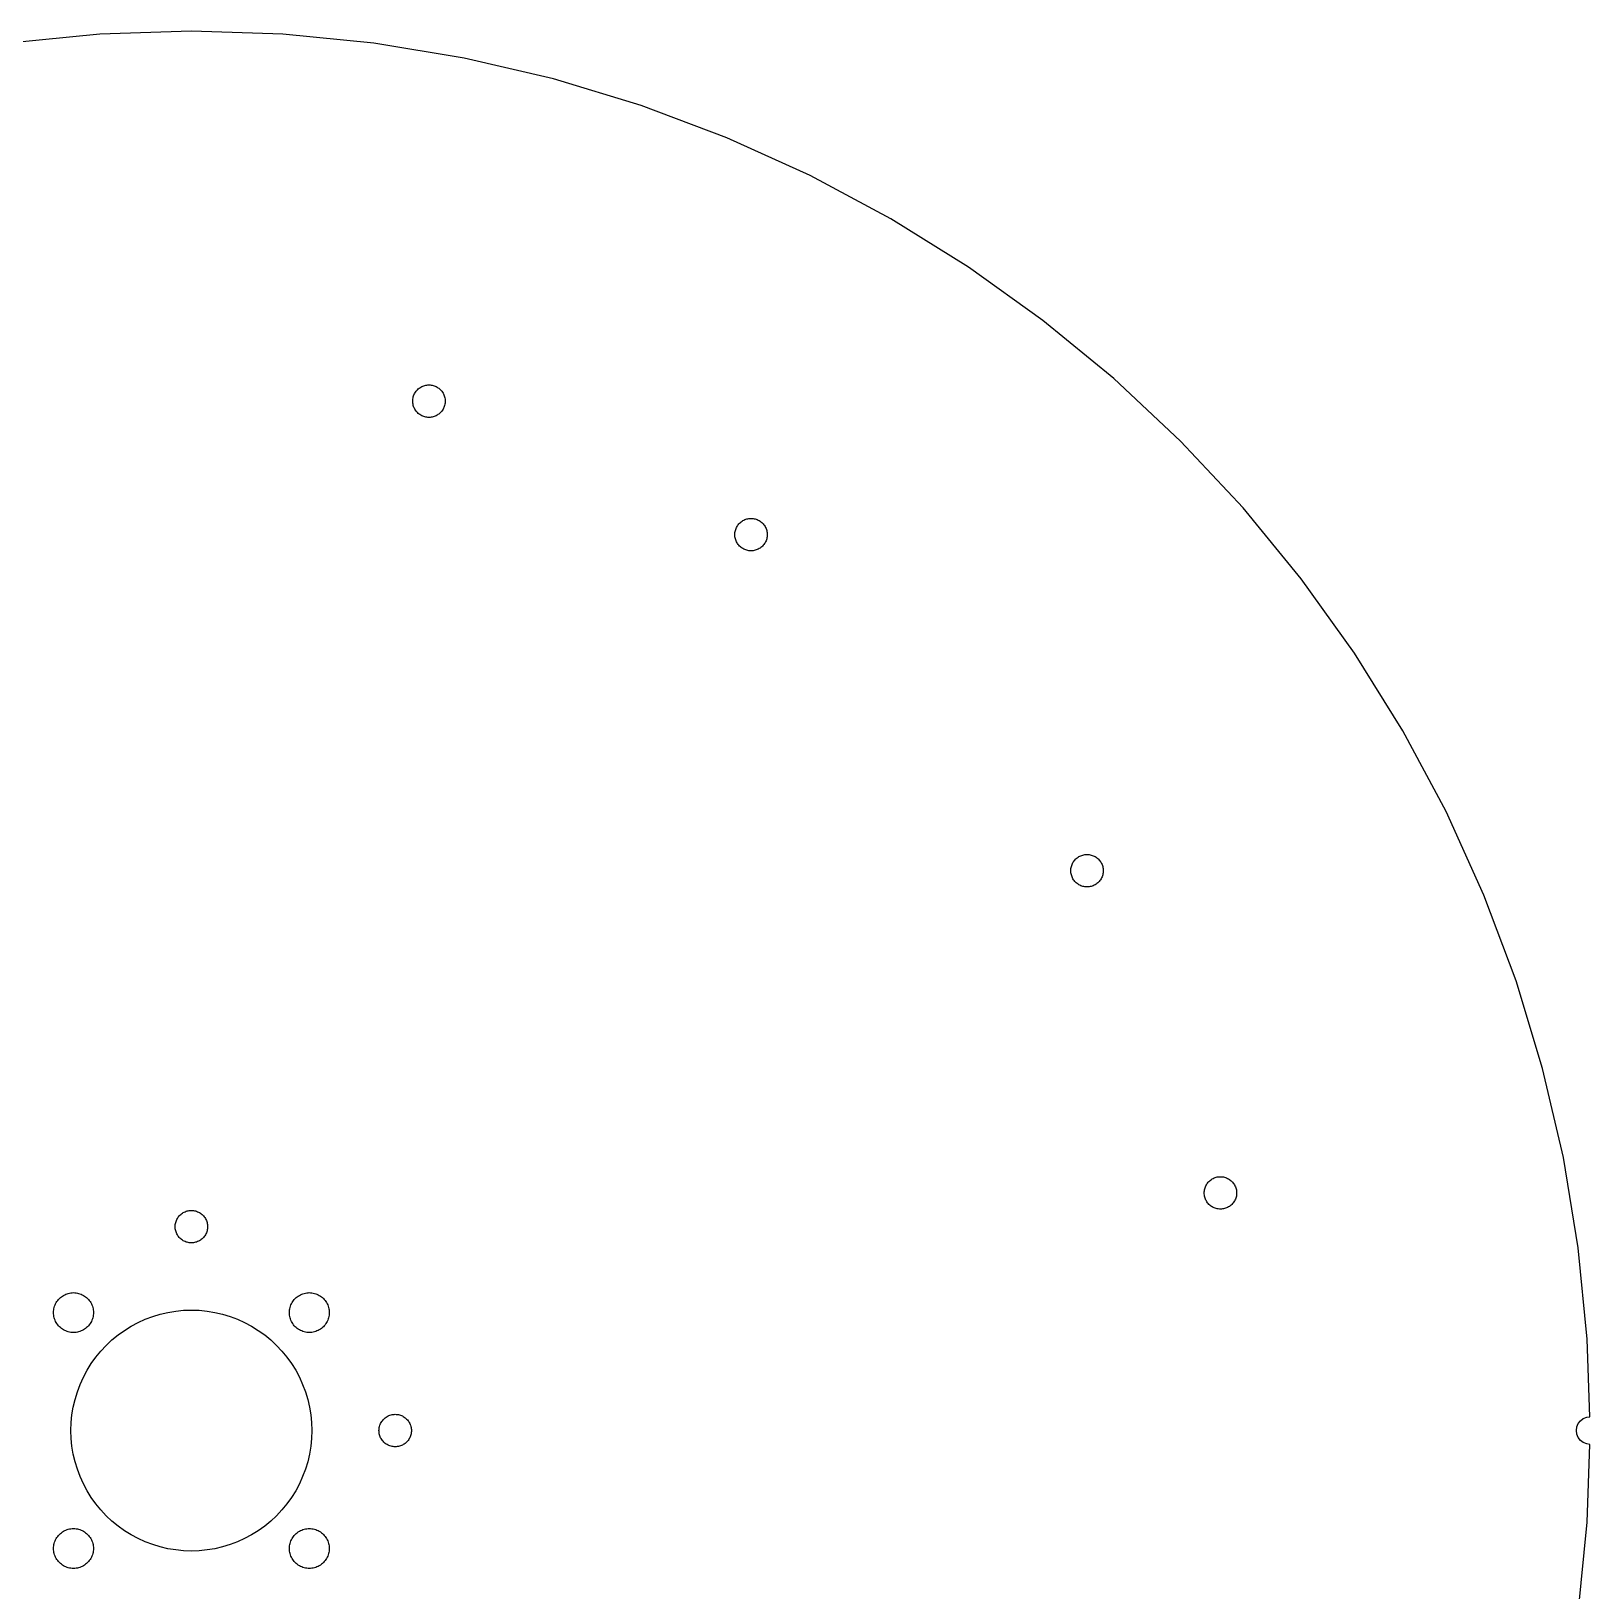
# Model space of a CAD drawing. Header units: metres. Extents: x -151 to 151, y -151 to 151.
# Drawn here: x -17.3 to 151, y -17.3 to 151 of the extents above; entities that cross this region are included whole.
import ezdxf

# ---------------------------------------------------------------- set-up
doc = ezdxf.new("R2010")
doc.units = ezdxf.units.M

msp = doc.modelspace()

# ---------------------------------------------------------------- linework, layer by layer
for p, q in [((-9.87587, 150.677), (-19.7094, 149.708)), ((0, 151), (-9.87587, 150.677)), ((9.87587, 150.677), (0, 151)), ((19.7094, 149.708), (9.87587, 150.677)), ((29.4586, 148.099), (19.7094, 149.708)), ((39.0817, 145.855), (29.4586, 148.099)), ((48.5374, 142.986), (39.0817, 145.855)), ((57.7852, 139.506), (48.5374, 142.986)), ((66.7856, 135.428), (57.7852, 139.506)), ((75.5, 130.77), (66.7856, 135.428)), ((83.8911, 125.552), (75.5, 130.77)), ((91.923, 119.796), (83.8911, 125.552)), ((99.5612, 113.528), (91.923, 119.796)), ((25.0819, 112.735), (25.1915, 112.769)), ((25.1915, 112.769), (25.303, 112.795)), ((25.303, 112.795), (25.416, 112.813)), ((25.416, 112.813), (25.53, 112.824)), ((25.53, 112.824), (25.6444, 112.828)), ((25.6444, 112.828), (25.7589, 112.824)), ((25.7589, 112.824), (25.8728, 112.813)), ((25.8728, 112.813), (25.9858, 112.795)), ((25.9858, 112.795), (26.0974, 112.769)), ((26.0974, 112.769), (26.2069, 112.735)), ((106.773, 106.773), (99.5612, 113.528)), ((23.8944, 111.078), (23.8982, 111.193)), ((23.8982, 110.964), (23.8944, 111.078)), ((23.8982, 111.193), (23.9094, 111.307)), ((23.9094, 111.307), (23.928, 111.42)), ((23.928, 111.42), (23.954, 111.531)), ((23.954, 111.531), (23.9873, 111.641)), ((23.9873, 111.641), (24.0276, 111.748)), ((24.0276, 111.748), (24.0749, 111.852)), ((24.0749, 111.852), (24.1289, 111.953)), ((24.1289, 111.953), (24.1893, 112.05)), ((24.1893, 112.05), (24.256, 112.144)), ((24.256, 112.144), (24.3287, 112.232)), ((24.3287, 112.232), (24.407, 112.316)), ((24.407, 112.316), (24.4906, 112.394)), ((24.4906, 112.394), (24.5791, 112.467)), ((24.5791, 112.467), (24.6722, 112.533)), ((24.6722, 112.533), (24.7694, 112.594)), ((24.7694, 112.594), (24.8704, 112.648)), ((24.8704, 112.648), (24.9747, 112.695)), ((24.9747, 112.695), (25.0819, 112.735)), ((26.2069, 112.735), (26.3141, 112.695)), ((26.3141, 112.695), (26.4184, 112.648)), ((26.4184, 112.648), (26.5194, 112.594)), ((26.5194, 112.594), (26.6167, 112.533)), ((26.6167, 112.533), (26.7097, 112.467)), ((26.7097, 112.467), (26.7983, 112.394)), ((26.7983, 112.394), (26.8819, 112.316)), ((26.8819, 112.316), (26.9601, 112.232)), ((26.9601, 112.232), (27.0328, 112.144)), ((27.0328, 112.144), (27.0995, 112.05)), ((27.0995, 112.05), (27.16, 111.953)), ((27.16, 111.953), (27.2139, 111.852)), ((27.2139, 111.852), (27.2612, 111.748)), ((27.2612, 111.748), (27.3015, 111.641)), ((27.3015, 111.641), (27.3348, 111.531)), ((27.3348, 111.531), (27.3608, 111.42)), ((27.3608, 111.42), (27.3794, 111.307)), ((27.3794, 111.307), (27.3907, 111.193)), ((27.3907, 111.193), (27.3944, 111.078)), ((27.3944, 111.078), (27.3907, 110.964)), ((23.9094, 110.85), (23.8982, 110.964)), ((23.928, 110.737), (23.9094, 110.85)), ((23.954, 110.625), (23.928, 110.737)), ((23.9873, 110.516), (23.954, 110.625)), ((24.0276, 110.408), (23.9873, 110.516)), ((24.0749, 110.304), (24.0276, 110.408)), ((24.1289, 110.203), (24.0749, 110.304)), ((24.1893, 110.106), (24.1289, 110.203)), ((24.256, 110.013), (24.1893, 110.106)), ((24.3287, 109.924), (24.256, 110.013)), ((24.407, 109.841), (24.3287, 109.924)), ((24.4906, 109.762), (24.407, 109.841)), ((24.5791, 109.69), (24.4906, 109.762)), ((24.6722, 109.623), (24.5791, 109.69)), ((24.7694, 109.563), (24.6722, 109.623)), ((24.8704, 109.509), (24.7694, 109.563)), ((24.9747, 109.461), (24.8704, 109.509)), ((25.0819, 109.421), (24.9747, 109.461)), ((25.1915, 109.388), (25.0819, 109.421)), ((26.2069, 109.421), (26.0974, 109.388)), ((26.3141, 109.461), (26.2069, 109.421)), ((26.4184, 109.509), (26.3141, 109.461)), ((26.5194, 109.563), (26.4184, 109.509)), ((26.6167, 109.623), (26.5194, 109.563)), ((26.7097, 109.69), (26.6167, 109.623)), ((26.7983, 109.762), (26.7097, 109.69)), ((26.8819, 109.841), (26.7983, 109.762)), ((26.9601, 109.924), (26.8819, 109.841)), ((27.0328, 110.013), (26.9601, 109.924)), ((27.0995, 110.106), (27.0328, 110.013)), ((27.16, 110.203), (27.0995, 110.106)), ((27.2139, 110.304), (27.16, 110.203)), ((27.2612, 110.408), (27.2139, 110.304)), ((27.3015, 110.516), (27.2612, 110.408)), ((27.3348, 110.625), (27.3015, 110.516)), ((27.3608, 110.737), (27.3348, 110.625)), ((27.3794, 110.85), (27.3608, 110.737)), ((27.3907, 110.964), (27.3794, 110.85)), ((25.303, 109.362), (25.1915, 109.388)), ((25.416, 109.343), (25.303, 109.362)), ((25.53, 109.332), (25.416, 109.343)), ((25.6444, 109.328), (25.53, 109.332)), ((25.7589, 109.332), (25.6444, 109.328)), ((25.8728, 109.343), (25.7589, 109.332)), ((25.9858, 109.362), (25.8728, 109.343)), ((26.0974, 109.388), (25.9858, 109.362)), ((113.528, 99.5612), (106.773, 106.773)), ((119.796, 91.923), (113.528, 99.5612)), ((58.8952, 97.5525), (58.9557, 97.6497)), ((58.9557, 97.6497), (59.0224, 97.7428)), ((59.0224, 97.7428), (59.0951, 97.8313)), ((59.0951, 97.8313), (59.1734, 97.9149)), ((59.1734, 97.9149), (59.2569, 97.9932)), ((59.2569, 97.9932), (59.3455, 98.0658)), ((59.3455, 98.0658), (59.4385, 98.1326)), ((59.4385, 98.1326), (59.5358, 98.193)), ((59.5358, 98.193), (59.6368, 98.247)), ((59.6368, 98.247), (59.7411, 98.2943)), ((59.7411, 98.2943), (59.8483, 98.3346)), ((59.8483, 98.3346), (59.9579, 98.3678)), ((59.9579, 98.3678), (60.0694, 98.3938)), ((60.0694, 98.3938), (60.1824, 98.4125)), ((60.1824, 98.4125), (60.2963, 98.4237)), ((60.2963, 98.4237), (60.4108, 98.4275)), ((60.4108, 98.4275), (60.5252, 98.4237)), ((60.5252, 98.4237), (60.6392, 98.4125)), ((60.6392, 98.4125), (60.7522, 98.3938)), ((60.7522, 98.3938), (60.8637, 98.3678)), ((60.8637, 98.3678), (60.9733, 98.3346)), ((60.9733, 98.3346), (61.0805, 98.2943)), ((61.0805, 98.2943), (61.1848, 98.247)), ((61.1848, 98.247), (61.2858, 98.193)), ((61.2858, 98.193), (61.383, 98.1326)), ((61.383, 98.1326), (61.4761, 98.0658)), ((61.4761, 98.0658), (61.5646, 97.9932)), ((61.5646, 97.9932), (61.6482, 97.9149)), ((61.6482, 97.9149), (61.7265, 97.8313)), ((61.7265, 97.8313), (61.7992, 97.7428)), ((61.7992, 97.7428), (61.8659, 97.6497)), ((61.8659, 97.6497), (61.9263, 97.5525)), ((58.6608, 96.6775), (58.6645, 96.7919)), ((58.6645, 96.563), (58.6608, 96.6775)), ((58.6645, 96.7919), (58.6758, 96.9059)), ((58.6758, 96.4491), (58.6645, 96.563)), ((58.6758, 96.9059), (58.6944, 97.0189)), ((58.6944, 96.3361), (58.6758, 96.4491)), ((58.6944, 97.0189), (58.7204, 97.1304)), ((58.7204, 96.2245), (58.6944, 96.3361)), ((58.7204, 97.1304), (58.7537, 97.24)), ((58.7537, 96.115), (58.7204, 96.2245)), ((58.7537, 97.24), (58.794, 97.3472)), ((58.794, 96.0078), (58.7537, 96.115)), ((58.794, 97.3472), (58.8413, 97.4515)), ((58.8413, 95.9035), (58.794, 96.0078)), ((58.8413, 97.4515), (58.8952, 97.5525)), ((61.9263, 97.5525), (61.9803, 97.4515)), ((61.9803, 97.4515), (62.0276, 97.3472)), ((62.0276, 96.0078), (61.9803, 95.9035)), ((62.0276, 97.3472), (62.0679, 97.24)), ((62.0679, 96.115), (62.0276, 96.0078)), ((62.0679, 97.24), (62.1012, 97.1304)), ((62.1012, 96.2245), (62.0679, 96.115)), ((62.1012, 97.1304), (62.1272, 97.0189)), ((62.1272, 96.3361), (62.1012, 96.2245)), ((62.1272, 97.0189), (62.1458, 96.9059)), ((62.1458, 96.4491), (62.1272, 96.3361)), ((62.1458, 96.9059), (62.157, 96.7919)), ((62.157, 96.563), (62.1458, 96.4491)), ((62.157, 96.7919), (62.1608, 96.6775)), ((62.1608, 96.6775), (62.157, 96.563)), ((58.8952, 95.8025), (58.8413, 95.9035)), ((58.9557, 95.7052), (58.8952, 95.8025)), ((59.0224, 95.6121), (58.9557, 95.7052)), ((59.0951, 95.5236), (59.0224, 95.6121)), ((59.1734, 95.44), (59.0951, 95.5236)), ((59.2569, 95.3618), (59.1734, 95.44)), ((59.3455, 95.2891), (59.2569, 95.3618)), ((59.4385, 95.2224), (59.3455, 95.2891)), ((59.5358, 95.1619), (59.4385, 95.2224)), ((59.6368, 95.1079), (59.5358, 95.1619)), ((59.7411, 95.0607), (59.6368, 95.1079)), ((59.8483, 95.0204), (59.7411, 95.0607)), ((59.9579, 94.9871), (59.8483, 95.0204)), ((60.0694, 94.9611), (59.9579, 94.9871)), ((60.1824, 94.9424), (60.0694, 94.9611)), ((60.2963, 94.9312), (60.1824, 94.9424)), ((60.4108, 94.9275), (60.2963, 94.9312)), ((60.5252, 94.9312), (60.4108, 94.9275)), ((60.6392, 94.9424), (60.5252, 94.9312)), ((60.7522, 94.9611), (60.6392, 94.9424)), ((60.8637, 94.9871), (60.7522, 94.9611)), ((60.9733, 95.0204), (60.8637, 94.9871)), ((61.0805, 95.0607), (60.9733, 95.0204)), ((61.1848, 95.1079), (61.0805, 95.0607)), ((61.2858, 95.1619), (61.1848, 95.1079)), ((61.383, 95.2224), (61.2858, 95.1619)), ((61.4761, 95.2891), (61.383, 95.2224)), ((61.5646, 95.3618), (61.4761, 95.2891)), ((61.6482, 95.44), (61.5646, 95.3618)), ((61.7265, 95.5236), (61.6482, 95.44)), ((61.7992, 95.6121), (61.7265, 95.5236)), ((61.8659, 95.7052), (61.7992, 95.6121)), ((61.9263, 95.8025), (61.8659, 95.7052)), ((61.9803, 95.9035), (61.9263, 95.8025)), ((125.552, 83.8911), (119.796, 91.923)), ((130.77, 75.5), (125.552, 83.8911)), ((135.428, 66.7856), (130.77, 75.5)), ((139.506, 57.7852), (135.428, 66.7856)), ((94.9312, 60.5252), (94.9424, 60.6392)), ((94.9424, 60.6392), (94.9611, 60.7522)), ((94.9611, 60.7522), (94.9871, 60.8637)), ((94.9871, 60.8637), (95.0204, 60.9733)), ((95.0204, 60.9733), (95.0607, 61.0805)), ((95.0607, 61.0805), (95.1079, 61.1848)), ((95.1079, 61.1848), (95.1619, 61.2858)), ((95.1619, 61.2858), (95.2224, 61.383)), ((95.2224, 61.383), (95.2891, 61.4761)), ((95.2891, 61.4761), (95.3618, 61.5646)), ((95.3618, 61.5646), (95.44, 61.6482)), ((95.44, 61.6482), (95.5236, 61.7265)), ((95.5236, 61.7265), (95.6121, 61.7992)), ((95.6121, 61.7992), (95.7052, 61.8659)), ((95.7052, 61.8659), (95.8025, 61.9263)), ((95.8025, 61.9263), (95.9035, 61.9803)), ((95.9035, 61.9803), (96.0078, 62.0276)), ((96.0078, 62.0276), (96.115, 62.0679)), ((96.115, 62.0679), (96.2245, 62.1012)), ((96.2245, 62.1012), (96.3361, 62.1272)), ((96.3361, 62.1272), (96.4491, 62.1458)), ((96.4491, 62.1458), (96.563, 62.157)), ((96.563, 62.157), (96.6775, 62.1608)), ((96.6775, 62.1608), (96.7919, 62.157)), ((96.7919, 62.157), (96.9059, 62.1458)), ((96.9059, 62.1458), (97.0189, 62.1272)), ((97.0189, 62.1272), (97.1304, 62.1012)), ((97.1304, 62.1012), (97.24, 62.0679)), ((97.24, 62.0679), (97.3472, 62.0276)), ((97.3472, 62.0276), (97.4515, 61.9803)), ((97.4515, 61.9803), (97.5525, 61.9263)), ((97.5525, 61.9263), (97.6497, 61.8659)), ((97.6497, 61.8659), (97.7428, 61.7992)), ((97.7428, 61.7992), (97.8313, 61.7265)), ((97.8313, 61.7265), (97.9149, 61.6482)), ((97.9149, 61.6482), (97.9932, 61.5646)), ((97.9932, 61.5646), (98.0658, 61.4761)), ((98.0658, 61.4761), (98.1326, 61.383)), ((98.1326, 61.383), (98.193, 61.2858)), ((98.193, 61.2858), (98.247, 61.1848)), ((98.247, 61.1848), (98.2943, 61.0805)), ((98.2943, 61.0805), (98.3346, 60.9733)), ((98.3346, 60.9733), (98.3678, 60.8637)), ((98.3678, 60.8637), (98.3938, 60.7522)), ((98.3938, 60.7522), (98.4125, 60.6392)), ((98.4125, 60.6392), (98.4237, 60.5252)), ((94.9275, 60.4108), (94.9312, 60.5252)), ((94.9312, 60.2963), (94.9275, 60.4108)), ((94.9424, 60.1824), (94.9312, 60.2963)), ((94.9611, 60.0694), (94.9424, 60.1824)), ((94.9871, 59.9579), (94.9611, 60.0694)), ((95.0204, 59.8483), (94.9871, 59.9579)), ((95.0607, 59.7411), (95.0204, 59.8483)), ((95.1079, 59.6368), (95.0607, 59.7411)), ((95.1619, 59.5358), (95.1079, 59.6368)), ((95.2224, 59.4385), (95.1619, 59.5358)), ((95.2891, 59.3455), (95.2224, 59.4385)), ((95.3618, 59.2569), (95.2891, 59.3455)), ((95.44, 59.1734), (95.3618, 59.2569)), ((95.5236, 59.0951), (95.44, 59.1734)), ((95.6121, 59.0224), (95.5236, 59.0951)), ((95.7052, 58.9557), (95.6121, 59.0224)), ((95.8025, 58.8952), (95.7052, 58.9557)), ((97.6497, 58.9557), (97.5525, 58.8952)), ((97.7428, 59.0224), (97.6497, 58.9557)), ((97.8313, 59.0951), (97.7428, 59.0224)), ((97.9149, 59.1734), (97.8313, 59.0951)), ((97.9932, 59.2569), (97.9149, 59.1734)), ((98.0658, 59.3455), (97.9932, 59.2569)), ((98.1326, 59.4385), (98.0658, 59.3455)), ((98.193, 59.5358), (98.1326, 59.4385)), ((98.247, 59.6368), (98.193, 59.5358)), ((98.2943, 59.7411), (98.247, 59.6368)), ((98.3346, 59.8483), (98.2943, 59.7411)), ((98.3678, 59.9579), (98.3346, 59.8483)), ((98.3938, 60.0694), (98.3678, 59.9579)), ((98.4125, 60.1824), (98.3938, 60.0694)), ((98.4237, 60.2963), (98.4125, 60.1824)), ((98.4237, 60.5252), (98.4275, 60.4108)), ((98.4275, 60.4108), (98.4237, 60.2963)), ((95.9035, 58.8413), (95.8025, 58.8952)), ((96.0078, 58.794), (95.9035, 58.8413)), ((96.115, 58.7537), (96.0078, 58.794)), ((96.2245, 58.7204), (96.115, 58.7537)), ((96.3361, 58.6944), (96.2245, 58.7204)), ((96.4491, 58.6758), (96.3361, 58.6944)), ((96.563, 58.6645), (96.4491, 58.6758)), ((96.6775, 58.6608), (96.563, 58.6645)), ((96.7919, 58.6645), (96.6775, 58.6608)), ((96.9059, 58.6758), (96.7919, 58.6645)), ((97.0189, 58.6944), (96.9059, 58.6758)), ((97.1304, 58.7204), (97.0189, 58.6944)), ((97.24, 58.7537), (97.1304, 58.7204)), ((97.3472, 58.794), (97.24, 58.7537)), ((97.4515, 58.8413), (97.3472, 58.794)), ((97.5525, 58.8952), (97.4515, 58.8413)), ((142.986, 48.5374), (139.506, 57.7852)), ((145.855, 39.0817), (142.986, 48.5374)), ((148.099, 29.4586), (145.855, 39.0817)), ((149.708, 19.7094), (148.099, 29.4586)), ((109.841, 26.8819), (109.924, 26.9601)), ((109.924, 26.9601), (110.013, 27.0328)), ((110.013, 27.0328), (110.106, 27.0995)), ((110.106, 27.0995), (110.203, 27.16)), ((110.203, 27.16), (110.304, 27.2139)), ((110.304, 27.2139), (110.408, 27.2612)), ((110.408, 27.2612), (110.516, 27.3015)), ((110.516, 27.3015), (110.625, 27.3348)), ((110.625, 27.3348), (110.737, 27.3608)), ((110.737, 27.3608), (110.85, 27.3794)), ((110.85, 27.3794), (110.964, 27.3907)), ((110.964, 27.3907), (111.078, 27.3944)), ((111.078, 27.3944), (111.193, 27.3907)), ((111.193, 27.3907), (111.307, 27.3794)), ((111.307, 27.3794), (111.42, 27.3608)), ((111.42, 27.3608), (111.531, 27.3348)), ((111.531, 27.3348), (111.641, 27.3015)), ((111.641, 27.3015), (111.748, 27.2612)), ((111.748, 27.2612), (111.852, 27.2139)), ((111.852, 27.2139), (111.953, 27.16)), ((111.953, 27.16), (112.05, 27.0995)), ((112.05, 27.0995), (112.144, 27.0328)), ((112.144, 27.0328), (112.232, 26.9601)), ((112.232, 26.9601), (112.316, 26.8819)), ((109.328, 25.6444), (109.332, 25.7589)), ((109.332, 25.53), (109.328, 25.6444)), ((109.332, 25.7589), (109.343, 25.8728)), ((109.343, 25.416), (109.332, 25.53)), ((109.343, 25.8728), (109.362, 25.9858)), ((109.362, 25.303), (109.343, 25.416)), ((109.362, 25.9858), (109.388, 26.0974)), ((109.388, 25.1915), (109.362, 25.303)), ((109.388, 26.0974), (109.421, 26.2069)), ((109.421, 26.2069), (109.461, 26.3141)), ((109.461, 26.3141), (109.509, 26.4184)), ((109.509, 26.4184), (109.563, 26.5194)), ((109.563, 26.5194), (109.623, 26.6167)), ((109.623, 26.6167), (109.69, 26.7097)), ((109.69, 26.7097), (109.762, 26.7983)), ((109.762, 26.7983), (109.841, 26.8819)), ((112.316, 26.8819), (112.394, 26.7983)), ((112.394, 26.7983), (112.467, 26.7097)), ((112.467, 26.7097), (112.533, 26.6167)), ((112.533, 26.6167), (112.594, 26.5194)), ((112.594, 26.5194), (112.648, 26.4184)), ((112.648, 26.4184), (112.695, 26.3141)), ((112.695, 26.3141), (112.735, 26.2069)), ((112.735, 26.2069), (112.769, 26.0974)), ((112.769, 26.0974), (112.795, 25.9858)), ((112.795, 25.303), (112.769, 25.1915)), ((112.795, 25.9858), (112.813, 25.8728)), ((112.813, 25.416), (112.795, 25.303)), ((112.813, 25.8728), (112.824, 25.7589)), ((112.824, 25.53), (112.813, 25.416)), ((112.824, 25.7589), (112.828, 25.6444)), ((112.828, 25.6444), (112.824, 25.53)), ((-0.875, 23.5155), (-0.774002, 23.5695)), ((-0.774002, 23.5695), (-0.669693, 23.6168)), ((-0.669693, 23.6168), (-0.562515, 23.6571)), ((-0.562515, 23.6571), (-0.452927, 23.6904)), ((-0.452927, 23.6904), (-0.3414, 23.7164)), ((-0.3414, 23.7164), (-0.228409, 23.735)), ((-0.228409, 23.735), (-0.114441, 23.7462)), ((-0.114441, 23.7462), (0, 23.75)), ((0, 23.75), (0.114441, 23.7462)), ((0.114441, 23.7462), (0.228409, 23.735)), ((0.228409, 23.735), (0.3414, 23.7164)), ((0.3414, 23.7164), (0.452927, 23.6904)), ((0.452927, 23.6904), (0.562515, 23.6571)), ((0.562515, 23.6571), (0.669693, 23.6168)), ((0.669693, 23.6168), (0.774002, 23.5695)), ((0.774002, 23.5695), (0.875, 23.5155)), ((109.421, 25.0819), (109.388, 25.1915)), ((109.461, 24.9747), (109.421, 25.0819)), ((109.509, 24.8704), (109.461, 24.9747)), ((109.563, 24.7694), (109.509, 24.8704)), ((109.623, 24.6722), (109.563, 24.7694)), ((109.69, 24.5791), (109.623, 24.6722)), ((109.762, 24.4906), (109.69, 24.5791)), ((109.841, 24.407), (109.762, 24.4906)), ((109.924, 24.3287), (109.841, 24.407)), ((110.013, 24.256), (109.924, 24.3287)), ((110.106, 24.1893), (110.013, 24.256)), ((110.203, 24.1289), (110.106, 24.1893)), ((110.304, 24.0749), (110.203, 24.1289)), ((110.408, 24.0276), (110.304, 24.0749)), ((110.516, 23.9873), (110.408, 24.0276)), ((110.625, 23.954), (110.516, 23.9873)), ((110.737, 23.928), (110.625, 23.954)), ((110.85, 23.9094), (110.737, 23.928)), ((110.964, 23.8982), (110.85, 23.9094)), ((111.078, 23.8944), (110.964, 23.8982)), ((111.193, 23.8982), (111.078, 23.8944)), ((111.307, 23.9094), (111.193, 23.8982)), ((111.42, 23.928), (111.307, 23.9094)), ((111.531, 23.954), (111.42, 23.928)), ((111.641, 23.9873), (111.531, 23.954)), ((111.748, 24.0276), (111.641, 23.9873)), ((111.852, 24.0749), (111.748, 24.0276)), ((111.953, 24.1289), (111.852, 24.0749)), ((112.05, 24.1893), (111.953, 24.1289)), ((112.144, 24.256), (112.05, 24.1893)), ((112.232, 24.3287), (112.144, 24.256)), ((112.316, 24.407), (112.232, 24.3287)), ((112.394, 24.4906), (112.316, 24.407)), ((112.467, 24.5791), (112.394, 24.4906)), ((112.533, 24.6722), (112.467, 24.5791)), ((112.594, 24.7694), (112.533, 24.6722)), ((112.648, 24.8704), (112.594, 24.7694)), ((112.695, 24.9747), (112.648, 24.8704)), ((112.735, 25.0819), (112.695, 24.9747)), ((112.769, 25.1915), (112.735, 25.0819)), ((-1.75, 22), (-1.74625, 22.1144)), ((-1.74625, 21.8855), (-1.75, 22)), ((-1.74625, 22.1144), (-1.73502, 22.2284)), ((-1.73502, 21.7716), (-1.74625, 21.8855)), ((-1.73502, 22.2284), (-1.71637, 22.3414)), ((-1.71637, 22.3414), (-1.69037, 22.4529)), ((-1.69037, 22.4529), (-1.65712, 22.5625)), ((-1.65712, 22.5625), (-1.61678, 22.6697)), ((-1.61678, 22.6697), (-1.56952, 22.774)), ((-1.56952, 22.774), (-1.51553, 22.875)), ((-1.51553, 22.875), (-1.45506, 22.9722)), ((-1.45506, 22.9722), (-1.38837, 23.0653)), ((-1.38837, 23.0653), (-1.31572, 23.1539)), ((-1.31572, 23.1539), (-1.23743, 23.2374)), ((-1.23743, 23.2374), (-1.15385, 23.3157)), ((-1.15385, 23.3157), (-1.06532, 23.3884)), ((-1.06532, 23.3884), (-0.972244, 23.4551)), ((-0.972244, 23.4551), (-0.875, 23.5155)), ((0.875, 23.5155), (0.972244, 23.4551)), ((0.972244, 23.4551), (1.06532, 23.3884)), ((1.06532, 23.3884), (1.15385, 23.3157)), ((1.15385, 23.3157), (1.23743, 23.2374)), ((1.23743, 23.2374), (1.31572, 23.1539)), ((1.31572, 23.1539), (1.38837, 23.0653)), ((1.38837, 23.0653), (1.45506, 22.9722)), ((1.45506, 22.9722), (1.51553, 22.875)), ((1.51553, 22.875), (1.56952, 22.774)), ((1.56952, 22.774), (1.61678, 22.6697)), ((1.61678, 22.6697), (1.65712, 22.5625)), ((1.65712, 22.5625), (1.69037, 22.4529)), ((1.69037, 22.4529), (1.71637, 22.3414)), ((1.71637, 22.3414), (1.73502, 22.2284)), ((1.73502, 22.2284), (1.74625, 22.1144)), ((1.74625, 21.8855), (1.73502, 21.7716)), ((1.74625, 22.1144), (1.75, 22)), ((1.75, 22), (1.74625, 21.8855)), ((-1.71637, 21.6586), (-1.73502, 21.7716)), ((-1.69037, 21.5471), (-1.71637, 21.6586)), ((-1.65712, 21.4375), (-1.69037, 21.5471)), ((-1.61678, 21.3303), (-1.65712, 21.4375)), ((-1.56952, 21.226), (-1.61678, 21.3303)), ((-1.51553, 21.125), (-1.56952, 21.226)), ((-1.45506, 21.0277), (-1.51553, 21.125)), ((-1.38837, 20.9347), (-1.45506, 21.0277)), ((-1.31572, 20.8461), (-1.38837, 20.9347)), ((-1.23743, 20.7626), (-1.31572, 20.8461)), ((-1.15385, 20.6843), (-1.23743, 20.7626)), ((-1.06532, 20.6116), (-1.15385, 20.6843)), ((-0.972244, 20.5449), (-1.06532, 20.6116)), ((-0.875, 20.4845), (-0.972244, 20.5449)), ((-0.774002, 20.4305), (-0.875, 20.4845)), ((-0.669693, 20.3832), (-0.774002, 20.4305)), ((-0.562515, 20.3429), (-0.669693, 20.3832)), ((-0.452927, 20.3096), (-0.562515, 20.3429)), ((-0.3414, 20.2836), (-0.452927, 20.3096)), ((-0.228409, 20.265), (-0.3414, 20.2836)), ((-0.114441, 20.2537), (-0.228409, 20.265)), ((0, 20.25), (-0.114441, 20.2537)), ((0.114441, 20.2537), (0, 20.25)), ((0.228409, 20.265), (0.114441, 20.2537)), ((0.3414, 20.2836), (0.228409, 20.265)), ((0.452927, 20.3096), (0.3414, 20.2836)), ((0.562515, 20.3429), (0.452927, 20.3096)), ((0.669693, 20.3832), (0.562515, 20.3429)), ((0.774002, 20.4305), (0.669693, 20.3832)), ((0.875, 20.4845), (0.774002, 20.4305)), ((0.972244, 20.5449), (0.875, 20.4845)), ((1.06532, 20.6116), (0.972244, 20.5449)), ((1.15385, 20.6843), (1.06532, 20.6116)), ((1.23743, 20.7626), (1.15385, 20.6843)), ((1.31572, 20.8461), (1.23743, 20.7626)), ((1.38837, 20.9347), (1.31572, 20.8461)), ((1.45506, 21.0277), (1.38837, 20.9347)), ((1.51553, 21.125), (1.45506, 21.0277)), ((1.56952, 21.226), (1.51553, 21.125)), ((1.61678, 21.3303), (1.56952, 21.226)), ((1.65712, 21.4375), (1.61678, 21.3303)), ((1.69037, 21.5471), (1.65712, 21.4375)), ((1.71637, 21.6586), (1.69037, 21.5471)), ((1.73502, 21.7716), (1.71637, 21.6586)), ((150.677, 9.87587), (149.708, 19.7094)), ((-14.7638, 13.419), (-14.7142, 13.5507)), ((-14.7142, 13.5507), (-14.6562, 13.6788)), ((-14.6562, 13.6788), (-14.5899, 13.8029)), ((-14.5899, 13.8029), (-14.5156, 13.9224)), ((-14.5156, 13.9224), (-14.4336, 14.0368)), ((-14.4336, 14.0368), (-14.3444, 14.1455)), ((-14.3444, 14.1455), (-14.2482, 14.2482)), ((-14.2482, 14.2482), (-14.1455, 14.3444)), ((-14.1455, 14.3444), (-14.0368, 14.4336)), ((-14.0368, 14.4336), (-13.9224, 14.5156)), ((-13.9224, 14.5156), (-13.8029, 14.5899)), ((-13.8029, 14.5899), (-13.6788, 14.6562)), ((-13.6788, 14.6562), (-13.5507, 14.7142)), ((-13.5507, 14.7142), (-13.419, 14.7638)), ((-13.419, 14.7638), (-13.2844, 14.8047)), ((-13.2844, 14.8047), (-13.1474, 14.8366)), ((-13.1474, 14.8366), (-13.0085, 14.8595)), ((-13.0085, 14.8595), (-12.8685, 14.8733)), ((-12.8685, 14.8733), (-12.7279, 14.8779)), ((-12.7279, 14.8779), (-12.5873, 14.8733)), ((-12.5873, 14.8733), (-12.4473, 14.8595)), ((-12.4473, 14.8595), (-12.3085, 14.8366)), ((-12.3085, 14.8366), (-12.1714, 14.8047)), ((-12.1714, 14.8047), (-12.0368, 14.7638)), ((-12.0368, 14.7638), (-11.9052, 14.7142)), ((-11.9052, 14.7142), (-11.777, 14.6562)), ((-11.777, 14.6562), (-11.6529, 14.5899)), ((-11.6529, 14.5899), (-11.5334, 14.5156)), ((-11.5334, 14.5156), (-11.4191, 14.4336)), ((-11.4191, 14.4336), (-11.3103, 14.3444)), ((-11.3103, 14.3444), (-11.2076, 14.2482)), ((-11.2076, 14.2482), (-11.1115, 14.1455)), ((-11.1115, 14.1455), (-11.0222, 14.0368)), ((-11.0222, 14.0368), (-10.9403, 13.9224)), ((-10.9403, 13.9224), (-10.866, 13.8029)), ((-10.866, 13.8029), (-10.7996, 13.6788)), ((-10.7996, 13.6788), (-10.7416, 13.5507)), ((-10.7416, 13.5507), (-10.692, 13.419)), ((10.692, 13.419), (10.7416, 13.5507)), ((10.7416, 13.5507), (10.7996, 13.6788)), ((10.7996, 13.6788), (10.866, 13.8029)), ((10.866, 13.8029), (10.9403, 13.9224)), ((10.9403, 13.9224), (11.0222, 14.0368)), ((11.0222, 14.0368), (11.1115, 14.1455)), ((11.1115, 14.1455), (11.2076, 14.2482)), ((11.2076, 14.2482), (11.3103, 14.3444)), ((11.3103, 14.3444), (11.4191, 14.4336)), ((11.4191, 14.4336), (11.5334, 14.5156)), ((11.5334, 14.5156), (11.6529, 14.5899)), ((11.6529, 14.5899), (11.777, 14.6562)), ((11.777, 14.6562), (11.9052, 14.7142)), ((11.9052, 14.7142), (12.0368, 14.7638)), ((12.0368, 14.7638), (12.1714, 14.8047)), ((12.1714, 14.8047), (12.3085, 14.8366)), ((12.3085, 14.8366), (12.4473, 14.8595)), ((12.4473, 14.8595), (12.5873, 14.8733)), ((12.5873, 14.8733), (12.7279, 14.8779)), ((12.7279, 14.8779), (12.8685, 14.8733)), ((12.8685, 14.8733), (13.0085, 14.8595)), ((13.0085, 14.8595), (13.1474, 14.8366)), ((13.1474, 14.8366), (13.2844, 14.8047)), ((13.2844, 14.8047), (13.419, 14.7638)), ((13.419, 14.7638), (13.5507, 14.7142)), ((13.5507, 14.7142), (13.6788, 14.6562)), ((13.6788, 14.6562), (13.8029, 14.5899)), ((13.8029, 14.5899), (13.9224, 14.5156)), ((13.9224, 14.5156), (14.0368, 14.4336)), ((14.0368, 14.4336), (14.1455, 14.3444)), ((14.1455, 14.3444), (14.2482, 14.2482)), ((14.2482, 14.2482), (14.3444, 14.1455)), ((14.3444, 14.1455), (14.4336, 14.0368)), ((14.4336, 14.0368), (14.5156, 13.9224)), ((14.5156, 13.9224), (14.5899, 13.8029)), ((14.5899, 13.8029), (14.6562, 13.6788)), ((14.6562, 13.6788), (14.7142, 13.5507)), ((14.7142, 13.5507), (14.7638, 13.419)), ((-14.8779, 12.7279), (-14.8733, 12.8685)), ((-14.8733, 12.5873), (-14.8779, 12.7279)), ((-14.8733, 12.8685), (-14.8595, 13.0085)), ((-14.8595, 12.4473), (-14.8733, 12.5873)), ((-14.8595, 13.0085), (-14.8366, 13.1474)), ((-14.8366, 12.3085), (-14.8595, 12.4473)), ((-14.8366, 13.1474), (-14.8047, 13.2844)), ((-14.8047, 12.1714), (-14.8366, 12.3085)), ((-14.8047, 13.2844), (-14.7638, 13.419)), ((-14.7638, 12.0368), (-14.8047, 12.1714)), ((-14.7142, 11.9052), (-14.7638, 12.0368)), ((-14.6562, 11.777), (-14.7142, 11.9052)), ((-10.7416, 11.9052), (-10.7996, 11.777)), ((-10.692, 12.0368), (-10.7416, 11.9052)), ((-10.692, 13.419), (-10.6512, 13.2844)), ((-10.6512, 12.1714), (-10.692, 12.0368)), ((-10.6512, 13.2844), (-10.6192, 13.1474)), ((-10.6192, 12.3085), (-10.6512, 12.1714)), ((-10.6192, 13.1474), (-10.5963, 13.0085)), ((-10.5963, 12.4473), (-10.6192, 12.3085)), ((-10.5963, 13.0085), (-10.5825, 12.8685)), ((-10.5825, 12.5873), (-10.5963, 12.4473)), ((-10.5825, 12.8685), (-10.5779, 12.7279)), ((-10.5779, 12.7279), (-10.5825, 12.5873)), ((-5.74974, 11.6593), (-4.97488, 12.0104)), ((-4.97488, 12.0104), (-4.17871, 12.3101)), ((-4.17871, 12.3101), (-3.36464, 12.557)), ((-3.36464, 12.557), (-2.53616, 12.7502)), ((-2.53616, 12.7502), (-1.69684, 12.8888)), ((-1.69684, 12.8888), (-0.850235, 12.9722)), ((-0.850235, 12.9722), (0, 13)), ((0, 13), (0.850235, 12.9722)), ((0.850235, 12.9722), (1.69684, 12.8888)), ((1.69684, 12.8888), (2.53616, 12.7502)), ((2.53616, 12.7502), (3.36464, 12.557)), ((3.36464, 12.557), (4.17871, 12.3101)), ((4.17871, 12.3101), (4.97488, 12.0104)), ((4.97488, 12.0104), (5.74974, 11.6593)), ((10.5779, 12.7279), (10.5825, 12.8685)), ((10.5825, 12.5873), (10.5779, 12.7279)), ((10.5825, 12.8685), (10.5963, 13.0085)), ((10.5963, 12.4473), (10.5825, 12.5873)), ((10.5963, 13.0085), (10.6192, 13.1474)), ((10.6192, 12.3085), (10.5963, 12.4473)), ((10.6192, 13.1474), (10.6512, 13.2844)), ((10.6512, 12.1714), (10.6192, 12.3085)), ((10.6512, 13.2844), (10.692, 13.419)), ((10.692, 12.0368), (10.6512, 12.1714)), ((10.7416, 11.9052), (10.692, 12.0368)), ((10.7996, 11.777), (10.7416, 11.9052)), ((14.7142, 11.9052), (14.6562, 11.777)), ((14.7638, 12.0368), (14.7142, 11.9052)), ((14.7638, 13.419), (14.8047, 13.2844)), ((14.8047, 12.1714), (14.7638, 12.0368)), ((14.8047, 13.2844), (14.8366, 13.1474)), ((14.8366, 12.3085), (14.8047, 12.1714)), ((14.8366, 13.1474), (14.8595, 13.0085)), ((14.8595, 12.4473), (14.8366, 12.3085)), ((14.8595, 13.0085), (14.8733, 12.8685)), ((14.8733, 12.5873), (14.8595, 12.4473)), ((14.8733, 12.8685), (14.8779, 12.7279)), ((14.8779, 12.7279), (14.8733, 12.5873)), ((-14.5899, 11.6529), (-14.6562, 11.777)), ((-14.5156, 11.5334), (-14.5899, 11.6529)), ((-14.4336, 11.4191), (-14.5156, 11.5334)), ((-14.3444, 11.3103), (-14.4336, 11.4191)), ((-14.2482, 11.2076), (-14.3444, 11.3103)), ((-14.1455, 11.1115), (-14.2482, 11.2076)), ((-14.0368, 11.0222), (-14.1455, 11.1115)), ((-13.9224, 10.9403), (-14.0368, 11.0222)), ((-13.8029, 10.866), (-13.9224, 10.9403)), ((-13.6788, 10.7996), (-13.8029, 10.866)), ((-13.5507, 10.7416), (-13.6788, 10.7996)), ((-13.419, 10.692), (-13.5507, 10.7416)), ((-13.2844, 10.6512), (-13.419, 10.692)), ((-13.1474, 10.6192), (-13.2844, 10.6512)), ((-13.0085, 10.5963), (-13.1474, 10.6192)), ((-12.8685, 10.5825), (-13.0085, 10.5963)), ((-12.7279, 10.5779), (-12.8685, 10.5825)), ((-12.5873, 10.5825), (-12.7279, 10.5779)), ((-12.4473, 10.5963), (-12.5873, 10.5825)), ((-12.3085, 10.6192), (-12.4473, 10.5963)), ((-12.1714, 10.6512), (-12.3085, 10.6192)), ((-12.0368, 10.692), (-12.1714, 10.6512)), ((-11.9052, 10.7416), (-12.0368, 10.692)), ((-11.777, 10.7996), (-11.9052, 10.7416)), ((-11.6529, 10.866), (-11.777, 10.7996)), ((-11.5334, 10.9403), (-11.6529, 10.866)), ((-11.4191, 11.0222), (-11.5334, 10.9403)), ((-11.3103, 11.1115), (-11.4191, 11.0222)), ((-11.2076, 11.2076), (-11.3103, 11.1115)), ((-11.1115, 11.3103), (-11.2076, 11.2076)), ((-11.0222, 11.4191), (-11.1115, 11.3103)), ((-10.9403, 11.5334), (-11.0222, 11.4191)), ((-10.866, 11.6529), (-10.9403, 11.5334)), ((-10.7996, 11.777), (-10.866, 11.6529)), ((-8.57149, 9.77391), (-7.91389, 10.3136)), ((-7.91389, 10.3136), (-7.22241, 10.8091)), ((-7.22241, 10.8091), (-6.5, 11.2583)), ((-6.5, 11.2583), (-5.74974, 11.6593)), ((5.74974, 11.6593), (6.5, 11.2583)), ((6.5, 11.2583), (7.22241, 10.8091)), ((7.22241, 10.8091), (7.91389, 10.3136)), ((7.91389, 10.3136), (8.57149, 9.77391)), ((10.866, 11.6529), (10.7996, 11.777)), ((10.9403, 11.5334), (10.866, 11.6529)), ((11.0222, 11.4191), (10.9403, 11.5334)), ((11.1115, 11.3103), (11.0222, 11.4191)), ((11.2076, 11.2076), (11.1115, 11.3103)), ((11.3103, 11.1115), (11.2076, 11.2076)), ((11.4191, 11.0222), (11.3103, 11.1115)), ((11.5334, 10.9403), (11.4191, 11.0222)), ((11.6529, 10.866), (11.5334, 10.9403)), ((11.777, 10.7996), (11.6529, 10.866)), ((11.9052, 10.7416), (11.777, 10.7996)), ((12.0368, 10.692), (11.9052, 10.7416)), ((12.1714, 10.6512), (12.0368, 10.692)), ((12.3085, 10.6192), (12.1714, 10.6512)), ((12.4473, 10.5963), (12.3085, 10.6192)), ((12.5873, 10.5825), (12.4473, 10.5963)), ((12.7279, 10.5779), (12.5873, 10.5825)), ((12.8685, 10.5825), (12.7279, 10.5779)), ((13.0085, 10.5963), (12.8685, 10.5825)), ((13.1474, 10.6192), (13.0085, 10.5963)), ((13.2844, 10.6512), (13.1474, 10.6192)), ((13.419, 10.692), (13.2844, 10.6512)), ((13.5507, 10.7416), (13.419, 10.692)), ((13.6788, 10.7996), (13.5507, 10.7416)), ((13.8029, 10.866), (13.6788, 10.7996)), ((13.9224, 10.9403), (13.8029, 10.866)), ((14.0368, 11.0222), (13.9224, 10.9403)), ((14.1455, 11.1115), (14.0368, 11.0222)), ((14.2482, 11.2076), (14.1455, 11.1115)), ((14.3444, 11.3103), (14.2482, 11.2076)), ((14.4336, 11.4191), (14.3444, 11.3103)), ((14.5156, 11.5334), (14.4336, 11.4191)), ((14.5899, 11.6529), (14.5156, 11.5334)), ((14.6562, 11.777), (14.5899, 11.6529)), ((-10.3136, 7.91389), (-9.77391, 8.57149)), ((-9.77391, 8.57149), (-9.19238, 9.19238)), ((-9.19238, 9.19238), (-8.57149, 9.77391)), ((8.57149, 9.77391), (9.19238, 9.19238)), ((9.19238, 9.19238), (9.77391, 8.57149)), ((9.77391, 8.57149), (10.3136, 7.91389)), ((150.951, 1.49356), (150.677, 9.87587)), ((-11.2583, 6.5), (-10.8091, 7.22241)), ((-10.8091, 7.22241), (-10.3136, 7.91389)), ((10.3136, 7.91389), (10.8091, 7.22241)), ((10.8091, 7.22241), (11.2583, 6.5)), ((-12.0104, 4.97488), (-11.6593, 5.74974)), ((-11.6593, 5.74974), (-11.2583, 6.5)), ((11.2583, 6.5), (11.6593, 5.74974)), ((11.6593, 5.74974), (12.0104, 4.97488)), ((-12.557, 3.36464), (-12.3101, 4.17871)), ((-12.3101, 4.17871), (-12.0104, 4.97488)), ((12.0104, 4.97488), (12.3101, 4.17871)), ((12.3101, 4.17871), (12.557, 3.36464)), ((-12.9722, 0.850235), (-12.8888, 1.69684)), ((-12.8888, 1.69684), (-12.7502, 2.53616)), ((-12.7502, 2.53616), (-12.557, 3.36464)), ((12.557, 3.36464), (12.7502, 2.53616)), ((12.7502, 2.53616), (12.8888, 1.69684)), ((12.8888, 1.69684), (12.9722, 0.850235)), ((21.4375, 1.65712), (21.5471, 1.69037)), ((21.5471, 1.69037), (21.6586, 1.71637)), ((21.6586, 1.71637), (21.7716, 1.73502)), ((21.7716, 1.73502), (21.8855, 1.74625)), ((21.8855, 1.74625), (22, 1.75)), ((22, 1.75), (22.1144, 1.74625)), ((22.1144, 1.74625), (22.2284, 1.73502)), ((22.2284, 1.73502), (22.3414, 1.71637)), ((22.3414, 1.71637), (22.4529, 1.69037)), ((22.4529, 1.69037), (22.5625, 1.65712)), ((-13, 0), (-12.9722, 0.850235)), ((-12.9722, -0.850235), (-13, 0)), ((12.9722, 0.850235), (13, 0)), ((13, 0), (12.9722, -0.850235)), ((20.25, 0), (20.2537, 0.114441)), ((20.2537, -0.114441), (20.25, 0)), ((20.2537, 0.114441), (20.265, 0.228409)), ((20.265, 0.228409), (20.2836, 0.3414)), ((20.2836, 0.3414), (20.3096, 0.452927)), ((20.3096, 0.452927), (20.3429, 0.562515)), ((20.3429, 0.562515), (20.3832, 0.669693)), ((20.3832, 0.669693), (20.4305, 0.774002)), ((20.4305, 0.774002), (20.4845, 0.875)), ((20.4845, 0.875), (20.5449, 0.972244)), ((20.5449, 0.972244), (20.6116, 1.06532)), ((20.6116, 1.06532), (20.6843, 1.15385)), ((20.6843, 1.15385), (20.7626, 1.23743)), ((20.7626, 1.23743), (20.8461, 1.31572)), ((20.8461, 1.31572), (20.9347, 1.38837)), ((20.9347, 1.38837), (21.0277, 1.45506)), ((21.0277, 1.45506), (21.125, 1.51553)), ((21.125, 1.51553), (21.226, 1.56952)), ((21.226, 1.56952), (21.3303, 1.61678)), ((21.3303, 1.61678), (21.4375, 1.65712)), ((22.5625, 1.65712), (22.6697, 1.61678)), ((22.6697, 1.61678), (22.774, 1.56952)), ((22.774, 1.56952), (22.875, 1.51553)), ((22.875, 1.51553), (22.9722, 1.45506)), ((22.9722, 1.45506), (23.0653, 1.38837)), ((23.0653, 1.38837), (23.1539, 1.31572)), ((23.1539, 1.31572), (23.2374, 1.23743)), ((23.2374, 1.23743), (23.3157, 1.15385)), ((23.3157, 1.15385), (23.3884, 1.06532)), ((23.3884, 1.06532), (23.4551, 0.972244)), ((23.4551, 0.972244), (23.5155, 0.875)), ((23.5155, 0.875), (23.5695, 0.774002)), ((23.5695, 0.774002), (23.6168, 0.669693)), ((23.6168, 0.669693), (23.6571, 0.562515)), ((23.6571, 0.562515), (23.6904, 0.452927)), ((23.6904, 0.452927), (23.7164, 0.3414)), ((23.7164, 0.3414), (23.735, 0.228409)), ((23.735, 0.228409), (23.7462, 0.114441)), ((23.7462, 0.114441), (23.75, 0)), ((23.75, 0), (23.7462, -0.114441)), ((149.5, 0), (149.551, 0.388214)), ((149.551, -0.388214), (149.5, 0)), ((149.551, 0.388214), (149.701, 0.75)), ((149.701, 0.75), (149.939, 1.06065)), ((149.939, 1.06065), (150.25, 1.29903)), ((150.25, 1.29903), (150.612, 1.44888)), ((150.612, 1.44888), (150.951, 1.49356)), ((-12.8888, -1.69684), (-12.9722, -0.850235)), ((12.9722, -0.850235), (12.8888, -1.69684)), ((20.265, -0.228409), (20.2537, -0.114441)), ((20.2836, -0.3414), (20.265, -0.228409)), ((20.3096, -0.452927), (20.2836, -0.3414)), ((20.3429, -0.562515), (20.3096, -0.452927)), ((20.3832, -0.669693), (20.3429, -0.562515)), ((20.4305, -0.774002), (20.3832, -0.669693)), ((20.4845, -0.875), (20.4305, -0.774002)), ((20.5449, -0.972244), (20.4845, -0.875)), ((20.6116, -1.06532), (20.5449, -0.972244)), ((20.6843, -1.15385), (20.6116, -1.06532)), ((20.7626, -1.23743), (20.6843, -1.15385)), ((20.8461, -1.31572), (20.7626, -1.23743)), ((20.9347, -1.38837), (20.8461, -1.31572)), ((21.0277, -1.45506), (20.9347, -1.38837)), ((21.125, -1.51553), (21.0277, -1.45506)), ((21.226, -1.56952), (21.125, -1.51553)), ((21.3303, -1.61678), (21.226, -1.56952)), ((21.4375, -1.65712), (21.3303, -1.61678)), ((21.5471, -1.69037), (21.4375, -1.65712)), ((22.5625, -1.65712), (22.4529, -1.69037)), ((22.6697, -1.61678), (22.5625, -1.65712)), ((22.774, -1.56952), (22.6697, -1.61678)), ((22.875, -1.51553), (22.774, -1.56952)), ((22.9722, -1.45506), (22.875, -1.51553)), ((23.0653, -1.38837), (22.9722, -1.45506)), ((23.1539, -1.31572), (23.0653, -1.38837)), ((23.2374, -1.23743), (23.1539, -1.31572)), ((23.3157, -1.15385), (23.2374, -1.23743)), ((23.3884, -1.06532), (23.3157, -1.15385)), ((23.4551, -0.972244), (23.3884, -1.06532)), ((23.5155, -0.875), (23.4551, -0.972244)), ((23.5695, -0.774002), (23.5155, -0.875)), ((23.6168, -0.669693), (23.5695, -0.774002)), ((23.6571, -0.562515), (23.6168, -0.669693)), ((23.6904, -0.452927), (23.6571, -0.562515)), ((23.7164, -0.3414), (23.6904, -0.452927)), ((23.735, -0.228409), (23.7164, -0.3414)), ((23.7462, -0.114441), (23.735, -0.228409)), ((149.701, -0.75), (149.551, -0.388214)), ((149.939, -1.06065), (149.701, -0.75)), ((150.25, -1.29903), (149.939, -1.06065)), ((150.612, -1.44888), (150.25, -1.29903)), ((150.951, -1.49356), (150.612, -1.44888)), ((150.677, -9.87587), (150.951, -1.49356)), ((-12.7502, -2.53616), (-12.8888, -1.69684)), ((-12.557, -3.36464), (-12.7502, -2.53616)), ((-12.3101, -4.17871), (-12.557, -3.36464)), ((12.557, -3.36464), (12.3101, -4.17871)), ((12.7502, -2.53616), (12.557, -3.36464)), ((12.8888, -1.69684), (12.7502, -2.53616)), ((21.6586, -1.71637), (21.5471, -1.69037)), ((21.7716, -1.73502), (21.6586, -1.71637)), ((21.8855, -1.74625), (21.7716, -1.73502)), ((22, -1.75), (21.8855, -1.74625)), ((22.1144, -1.74625), (22, -1.75)), ((22.2284, -1.73502), (22.1144, -1.74625)), ((22.3414, -1.71637), (22.2284, -1.73502)), ((22.4529, -1.69037), (22.3414, -1.71637)), ((-12.0104, -4.97488), (-12.3101, -4.17871)), ((-11.6593, -5.74974), (-12.0104, -4.97488)), ((12.0104, -4.97488), (11.6593, -5.74974)), ((12.3101, -4.17871), (12.0104, -4.97488)), ((-11.2583, -6.5), (-11.6593, -5.74974)), ((-10.8091, -7.22241), (-11.2583, -6.5)), ((11.2583, -6.5), (10.8091, -7.22241)), ((11.6593, -5.74974), (11.2583, -6.5)), ((-10.3136, -7.91389), (-10.8091, -7.22241)), ((-9.77391, -8.57149), (-10.3136, -7.91389)), ((10.3136, -7.91389), (9.77391, -8.57149)), ((10.8091, -7.22241), (10.3136, -7.91389)), ((-9.19238, -9.19238), (-9.77391, -8.57149)), ((-8.57149, -9.77391), (-9.19238, -9.19238)), ((-7.91389, -10.3136), (-8.57149, -9.77391)), ((8.57149, -9.77391), (7.91389, -10.3136)), ((9.19238, -9.19238), (8.57149, -9.77391)), ((9.77391, -8.57149), (9.19238, -9.19238)), ((149.708, -19.7094), (150.677, -9.87587)), ((-14.7142, -11.9052), (-14.6562, -11.777)), ((-14.6562, -11.777), (-14.5899, -11.6529)), ((-14.5899, -11.6529), (-14.5156, -11.5334)), ((-14.5156, -11.5334), (-14.4336, -11.4191)), ((-14.4336, -11.4191), (-14.3444, -11.3103)), ((-14.3444, -11.3103), (-14.2482, -11.2076)), ((-14.2482, -11.2076), (-14.1455, -11.1115)), ((-14.1455, -11.1115), (-14.0368, -11.0222)), ((-14.0368, -11.0222), (-13.9224, -10.9403)), ((-13.9224, -10.9403), (-13.8029, -10.866)), ((-13.8029, -10.866), (-13.6788, -10.7996)), ((-13.6788, -10.7996), (-13.5507, -10.7416)), ((-13.5507, -10.7416), (-13.419, -10.692)), ((-13.419, -10.692), (-13.2844, -10.6512)), ((-13.2844, -10.6512), (-13.1474, -10.6192)), ((-13.1474, -10.6192), (-13.0085, -10.5963)), ((-13.0085, -10.5963), (-12.8685, -10.5825)), ((-12.8685, -10.5825), (-12.7279, -10.5779)), ((-12.7279, -10.5779), (-12.5873, -10.5825)), ((-12.5873, -10.5825), (-12.4473, -10.5963)), ((-12.4473, -10.5963), (-12.3085, -10.6192)), ((-12.3085, -10.6192), (-12.1714, -10.6512)), ((-12.1714, -10.6512), (-12.0368, -10.692)), ((-12.0368, -10.692), (-11.9052, -10.7416)), ((-11.9052, -10.7416), (-11.777, -10.7996)), ((-11.777, -10.7996), (-11.6529, -10.866)), ((-11.6529, -10.866), (-11.5334, -10.9403)), ((-11.5334, -10.9403), (-11.4191, -11.0222)), ((-11.4191, -11.0222), (-11.3103, -11.1115)), ((-11.3103, -11.1115), (-11.2076, -11.2076)), ((-11.2076, -11.2076), (-11.1115, -11.3103)), ((-11.1115, -11.3103), (-11.0222, -11.4191)), ((-11.0222, -11.4191), (-10.9403, -11.5334)), ((-10.9403, -11.5334), (-10.866, -11.6529)), ((-10.866, -11.6529), (-10.7996, -11.777)), ((-10.7996, -11.777), (-10.7416, -11.9052)), ((-7.22241, -10.8091), (-7.91389, -10.3136)), ((-6.5, -11.2583), (-7.22241, -10.8091)), ((-5.74974, -11.6593), (-6.5, -11.2583)), ((-4.97488, -12.0104), (-5.74974, -11.6593)), ((5.74974, -11.6593), (4.97488, -12.0104)), ((6.5, -11.2583), (5.74974, -11.6593)), ((7.22241, -10.8091), (6.5, -11.2583)), ((7.91389, -10.3136), (7.22241, -10.8091)), ((10.7416, -11.9052), (10.7996, -11.777)), ((10.7996, -11.777), (10.866, -11.6529)), ((10.866, -11.6529), (10.9403, -11.5334)), ((10.9403, -11.5334), (11.0222, -11.4191)), ((11.0222, -11.4191), (11.1115, -11.3103)), ((11.1115, -11.3103), (11.2076, -11.2076)), ((11.2076, -11.2076), (11.3103, -11.1115)), ((11.3103, -11.1115), (11.4191, -11.0222)), ((11.4191, -11.0222), (11.5334, -10.9403)), ((11.5334, -10.9403), (11.6529, -10.866)), ((11.6529, -10.866), (11.777, -10.7996)), ((11.777, -10.7996), (11.9052, -10.7416)), ((11.9052, -10.7416), (12.0368, -10.692)), ((12.0368, -10.692), (12.1714, -10.6512)), ((12.1714, -10.6512), (12.3085, -10.6192)), ((12.3085, -10.6192), (12.4473, -10.5963)), ((12.4473, -10.5963), (12.5873, -10.5825)), ((12.5873, -10.5825), (12.7279, -10.5779)), ((12.7279, -10.5779), (12.8685, -10.5825)), ((12.8685, -10.5825), (13.0085, -10.5963)), ((13.0085, -10.5963), (13.1474, -10.6192)), ((13.1474, -10.6192), (13.2844, -10.6512)), ((13.2844, -10.6512), (13.419, -10.692)), ((13.419, -10.692), (13.5507, -10.7416)), ((13.5507, -10.7416), (13.6788, -10.7996)), ((13.6788, -10.7996), (13.8029, -10.866)), ((13.8029, -10.866), (13.9224, -10.9403)), ((13.9224, -10.9403), (14.0368, -11.0222)), ((14.0368, -11.0222), (14.1455, -11.1115)), ((14.1455, -11.1115), (14.2482, -11.2076)), ((14.2482, -11.2076), (14.3444, -11.3103)), ((14.3444, -11.3103), (14.4336, -11.4191)), ((14.4336, -11.4191), (14.5156, -11.5334)), ((14.5156, -11.5334), (14.5899, -11.6529)), ((14.5899, -11.6529), (14.6562, -11.777)), ((14.6562, -11.777), (14.7142, -11.9052)), ((-14.8779, -12.7279), (-14.8733, -12.5873)), ((-14.8733, -12.8685), (-14.8779, -12.7279)), ((-14.8733, -12.5873), (-14.8595, -12.4473)), ((-14.8595, -13.0085), (-14.8733, -12.8685)), ((-14.8595, -12.4473), (-14.8366, -12.3085)), ((-14.8366, -13.1474), (-14.8595, -13.0085)), ((-14.8366, -12.3085), (-14.8047, -12.1714)), ((-14.8047, -13.2844), (-14.8366, -13.1474)), ((-14.8047, -12.1714), (-14.7638, -12.0368)), ((-14.7638, -13.419), (-14.8047, -13.2844)), ((-14.7638, -12.0368), (-14.7142, -11.9052)), ((-14.7142, -13.5507), (-14.7638, -13.419)), ((-10.7416, -11.9052), (-10.692, -12.0368)), ((-10.692, -13.419), (-10.7416, -13.5507)), ((-10.692, -12.0368), (-10.6512, -12.1714)), ((-10.6512, -13.2844), (-10.692, -13.419)), ((-10.6512, -12.1714), (-10.6192, -12.3085)), ((-10.6192, -13.1474), (-10.6512, -13.2844)), ((-10.6192, -12.3085), (-10.5963, -12.4473)), ((-10.5963, -13.0085), (-10.6192, -13.1474)), ((-10.5963, -12.4473), (-10.5825, -12.5873)), ((-10.5825, -12.8685), (-10.5963, -13.0085)), ((-10.5825, -12.5873), (-10.5779, -12.7279)), ((-10.5779, -12.7279), (-10.5825, -12.8685)), ((-4.17871, -12.3101), (-4.97488, -12.0104)), ((-3.36464, -12.557), (-4.17871, -12.3101)), ((-2.53616, -12.7502), (-3.36464, -12.557)), ((-1.69684, -12.8888), (-2.53616, -12.7502)), ((-0.850235, -12.9722), (-1.69684, -12.8888)), ((0, -13), (-0.850235, -12.9722)), ((0.850235, -12.9722), (0, -13)), ((1.69684, -12.8888), (0.850235, -12.9722)), ((2.53616, -12.7502), (1.69684, -12.8888)), ((3.36464, -12.557), (2.53616, -12.7502)), ((4.17871, -12.3101), (3.36464, -12.557)), ((4.97488, -12.0104), (4.17871, -12.3101)), ((10.5779, -12.7279), (10.5825, -12.5873)), ((10.5825, -12.8685), (10.5779, -12.7279)), ((10.5825, -12.5873), (10.5963, -12.4473)), ((10.5963, -13.0085), (10.5825, -12.8685)), ((10.5963, -12.4473), (10.6192, -12.3085)), ((10.6192, -13.1474), (10.5963, -13.0085)), ((10.6192, -12.3085), (10.6512, -12.1714)), ((10.6512, -13.2844), (10.6192, -13.1474)), ((10.6512, -12.1714), (10.692, -12.0368)), ((10.692, -13.419), (10.6512, -13.2844)), ((10.692, -12.0368), (10.7416, -11.9052)), ((10.7416, -13.5507), (10.692, -13.419)), ((14.7142, -11.9052), (14.7638, -12.0368)), ((14.7638, -13.419), (14.7142, -13.5507)), ((14.7638, -12.0368), (14.8047, -12.1714)), ((14.8047, -13.2844), (14.7638, -13.419)), ((14.8047, -12.1714), (14.8366, -12.3085)), ((14.8366, -13.1474), (14.8047, -13.2844)), ((14.8366, -12.3085), (14.8595, -12.4473)), ((14.8595, -13.0085), (14.8366, -13.1474)), ((14.8595, -12.4473), (14.8733, -12.5873)), ((14.8733, -12.8685), (14.8595, -13.0085)), ((14.8733, -12.5873), (14.8779, -12.7279)), ((14.8779, -12.7279), (14.8733, -12.8685)), ((-14.6562, -13.6788), (-14.7142, -13.5507)), ((-14.5899, -13.8029), (-14.6562, -13.6788)), ((-14.5156, -13.9224), (-14.5899, -13.8029)), ((-14.4336, -14.0368), (-14.5156, -13.9224)), ((-14.3444, -14.1455), (-14.4336, -14.0368)), ((-14.2482, -14.2482), (-14.3444, -14.1455)), ((-14.1455, -14.3444), (-14.2482, -14.2482)), ((-14.0368, -14.4336), (-14.1455, -14.3444)), ((-13.9224, -14.5156), (-14.0368, -14.4336)), ((-13.8029, -14.5899), (-13.9224, -14.5156)), ((-13.6788, -14.6562), (-13.8029, -14.5899)), ((-13.5507, -14.7142), (-13.6788, -14.6562)), ((-13.419, -14.7638), (-13.5507, -14.7142)), ((-13.2844, -14.8047), (-13.419, -14.7638)), ((-13.1474, -14.8366), (-13.2844, -14.8047)), ((-13.0085, -14.8595), (-13.1474, -14.8366)), ((-12.8685, -14.8733), (-13.0085, -14.8595)), ((-12.7279, -14.8779), (-12.8685, -14.8733)), ((-12.5873, -14.8733), (-12.7279, -14.8779)), ((-12.4473, -14.8595), (-12.5873, -14.8733)), ((-12.3085, -14.8366), (-12.4473, -14.8595)), ((-12.1714, -14.8047), (-12.3085, -14.8366)), ((-12.0368, -14.7638), (-12.1714, -14.8047)), ((-11.9052, -14.7142), (-12.0368, -14.7638)), ((-11.777, -14.6562), (-11.9052, -14.7142)), ((-11.6529, -14.5899), (-11.777, -14.6562)), ((-11.5334, -14.5156), (-11.6529, -14.5899)), ((-11.4191, -14.4336), (-11.5334, -14.5156)), ((-11.3103, -14.3444), (-11.4191, -14.4336)), ((-11.2076, -14.2482), (-11.3103, -14.3444)), ((-11.1115, -14.1455), (-11.2076, -14.2482)), ((-11.0222, -14.0368), (-11.1115, -14.1455)), ((-10.9403, -13.9224), (-11.0222, -14.0368)), ((-10.866, -13.8029), (-10.9403, -13.9224)), ((-10.7996, -13.6788), (-10.866, -13.8029)), ((-10.7416, -13.5507), (-10.7996, -13.6788)), ((10.7996, -13.6788), (10.7416, -13.5507)), ((10.866, -13.8029), (10.7996, -13.6788)), ((10.9403, -13.9224), (10.866, -13.8029)), ((11.0222, -14.0368), (10.9403, -13.9224)), ((11.1115, -14.1455), (11.0222, -14.0368)), ((11.2076, -14.2482), (11.1115, -14.1455)), ((11.3103, -14.3444), (11.2076, -14.2482)), ((11.4191, -14.4336), (11.3103, -14.3444)), ((11.5334, -14.5156), (11.4191, -14.4336)), ((11.6529, -14.5899), (11.5334, -14.5156)), ((11.777, -14.6562), (11.6529, -14.5899)), ((11.9052, -14.7142), (11.777, -14.6562)), ((12.0368, -14.7638), (11.9052, -14.7142)), ((12.1714, -14.8047), (12.0368, -14.7638)), ((12.3085, -14.8366), (12.1714, -14.8047)), ((12.4473, -14.8595), (12.3085, -14.8366)), ((12.5873, -14.8733), (12.4473, -14.8595)), ((12.7279, -14.8779), (12.5873, -14.8733)), ((12.8685, -14.8733), (12.7279, -14.8779)), ((13.0085, -14.8595), (12.8685, -14.8733)), ((13.1474, -14.8366), (13.0085, -14.8595)), ((13.2844, -14.8047), (13.1474, -14.8366)), ((13.419, -14.7638), (13.2844, -14.8047)), ((13.5507, -14.7142), (13.419, -14.7638)), ((13.6788, -14.6562), (13.5507, -14.7142)), ((13.8029, -14.5899), (13.6788, -14.6562)), ((13.9224, -14.5156), (13.8029, -14.5899)), ((14.0368, -14.4336), (13.9224, -14.5156)), ((14.1455, -14.3444), (14.0368, -14.4336)), ((14.2482, -14.2482), (14.1455, -14.3444)), ((14.3444, -14.1455), (14.2482, -14.2482)), ((14.4336, -14.0368), (14.3444, -14.1455)), ((14.5156, -13.9224), (14.4336, -14.0368)), ((14.5899, -13.8029), (14.5156, -13.9224)), ((14.6562, -13.6788), (14.5899, -13.8029)), ((14.7142, -13.5507), (14.6562, -13.6788))]:
    msp.add_line(p, q)

doc.saveas('drawing.dxf')
